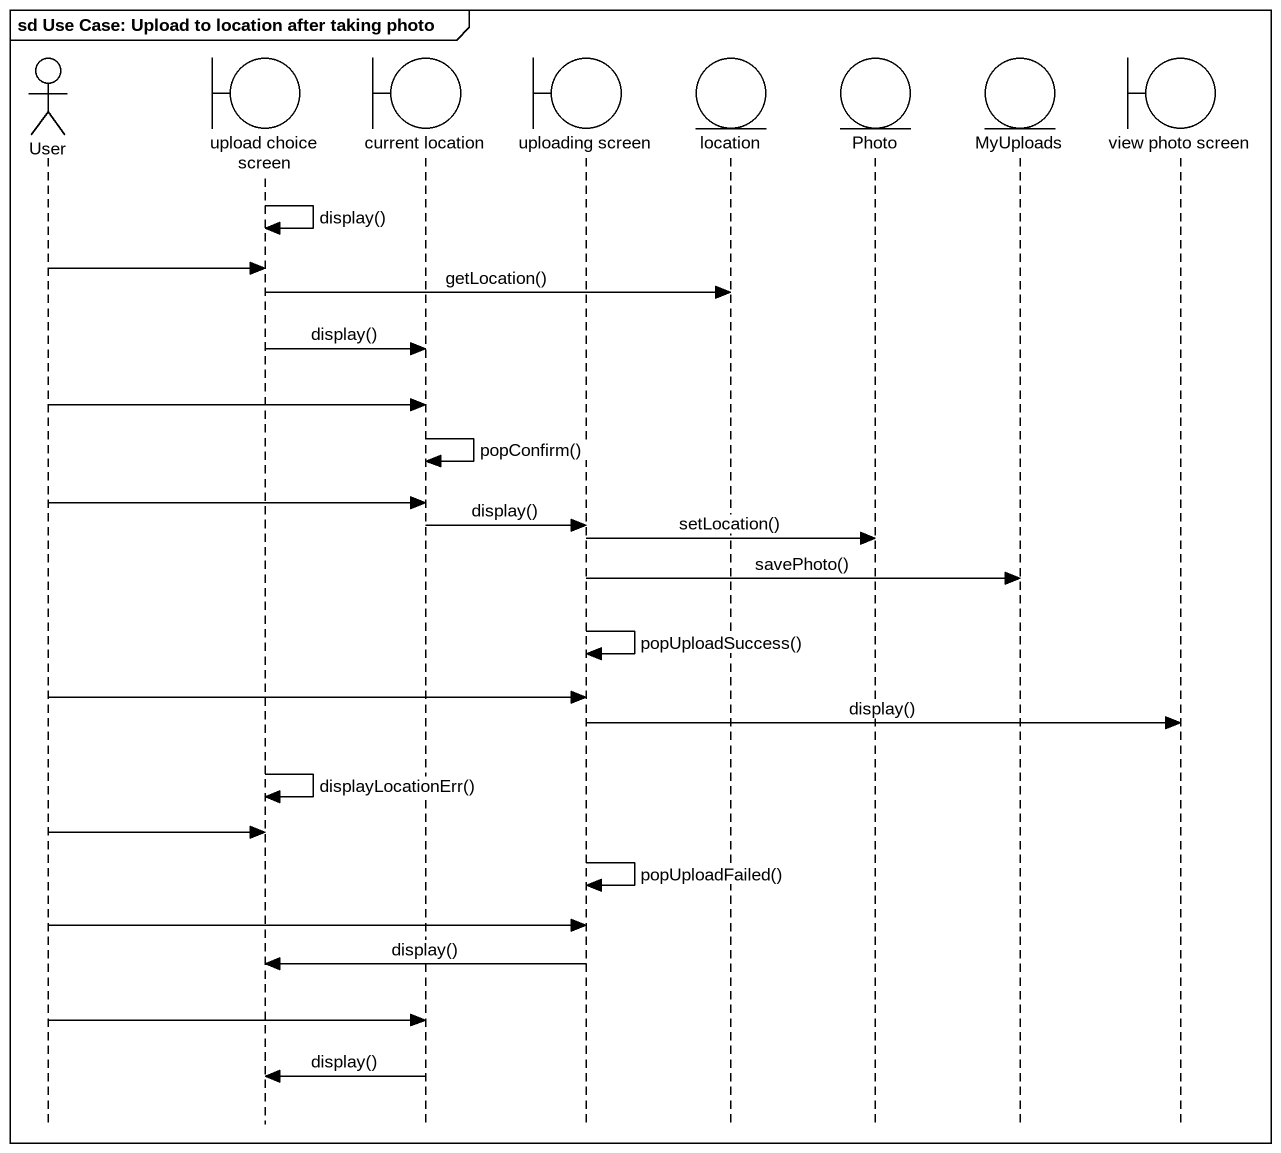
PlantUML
@startuml
mainframe sd Use Case: Upload to location after taking photo
hide footbox
actor User
boundary "upload choice screen" as upload_choice_screen
boundary "current location" as current_location
boundary "uploading screen" as uploading_screen
entity location
entity Photo
entity MyUploads
boundary "view photo screen" as view_photo_screen

upload_choice_screen -> upload_choice_screen : display()
User -> upload_choice_screen
upload_choice_screen -> location : getLocation()
upload_choice_screen -> current_location : display()
User -> current_location
current_location -> current_location : popConfirm()
User -> current_location
current_location -> uploading_screen : display()
uploading_screen -> Photo : setLocation()
uploading_screen -> MyUploads : savePhoto()
uploading_screen -> uploading_screen : popUploadSuccess()
User -> uploading_screen
uploading_screen -> view_photo_screen : display()
upload_choice_screen -> upload_choice_screen : displayLocationErr()
User -> upload_choice_screen
uploading_screen -> uploading_screen : popUploadFailed()
User -> uploading_screen
uploading_screen -> upload_choice_screen : display()
User -> current_location
current_location -> upload_choice_screen : display()
@enduml
